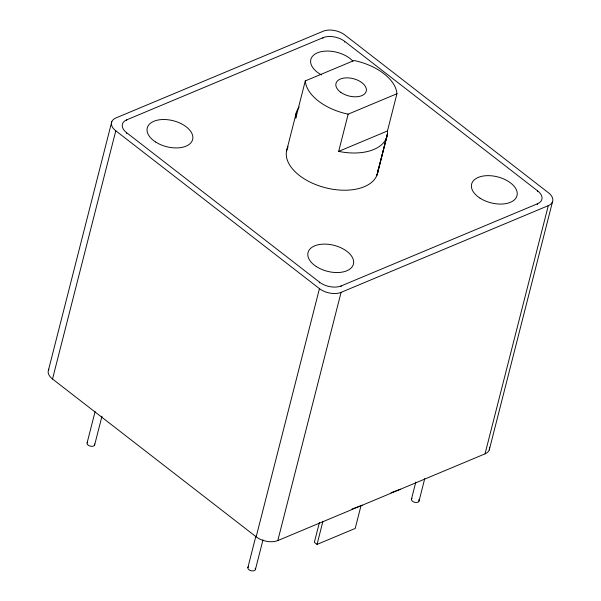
<?xml version="1.0" encoding="UTF-8"?>
<svg xmlns="http://www.w3.org/2000/svg" width="601" height="601" viewBox="0 0 601 601"><rect width="100%" height="100%" fill="white"/><g stroke="black" fill="none" stroke-linecap="round" stroke-linejoin="round"><path stroke-width="0.9" d="M377.721 172.51L387.405 133.985L376.955 175.161L386.811 136.878M296.436 112.252L286.549 151.076M48.493 369.991L111.756 121.785M52.52 379.013L115.79 130.808A15.618 8.932 14.3 0 1 115.978 117.931L323.195 31.222A15.618 8.932 14.3 0 1 344.824 34.963L548.48 192.786A15.618 8.932 14.3 0 1 548.292 205.655L485.022 453.86L277.805 540.577A15.618 8.932 14.3 0 1 256.176 536.836L52.52 379.013A15.618 8.932 14.3 0 1 48.899 369.164M126.593 120.583L126.788 119.809L323.105 37.653A15.618 8.932 14.3 0 1 344.726 41.394L537.662 190.915A15.618 8.932 14.3 0 1 537.474 203.784L537.279 204.558M126.405 133.452L126.601 132.678A15.618 8.932 14.3 0 1 126.788 119.809M87.085 443.005L95.108 411.527M94.642 444.958L101.975 416.185M396.938 93.741L348.167 114.152L338.671 151.384A46.848 26.805 14.3 0 0 387.45 130.973L396.938 93.741A46.848 26.805 14.3 0 0 354.064 60.513L305.285 80.925L295.797 118.157A46.848 26.805 14.3 0 1 299.2 107.031M322.91 38.426L323.105 37.653M344.531 42.175L344.726 41.394M319.341 282.973L319.537 282.192L126.601 132.678M247.86 567.599L255.883 536.13M256.176 536.836L319.447 288.63L115.79 130.808M255.417 569.56L262.983 539.886M340.962 286.715L341.165 285.933L537.474 203.784M277.805 540.577L341.067 292.371L548.292 205.655M319.401 522.524L314.353 542.335L317.035 544.416L355.206 528.437L361.081 505.396M317.035 544.416L322.91 521.367M411.46 499.138L415.817 482.055M419.017 501.099L424.749 478.614M537.467 191.689L537.662 190.915M489.244 450.006L552.507 201.801M338.671 151.384L387.45 130.973M390.973 492.752L400.499 489.229M351.938 509.039L362.328 505.208M341.067 292.371A15.618 8.932 14.3 0 1 319.447 288.63M489.53 447.249A15.618 8.932 14.3 0 1 485.022 453.86M341.165 285.933A15.618 8.932 14.3 0 1 319.537 282.192M321.603 74.952A23.424 13.402 14.3 0 1 317.2 52.918A23.424 13.402 14.3 0 1 352.945 61.227M94.537 443.974A3.906 2.231 14.3 0 1 90.285 446.137A3.906 2.231 14.3 0 1 87.663 442.193M418.732 499.777A3.906 2.231 14.3 0 1 414.93 502.346A3.906 2.231 14.3 0 1 412.038 498.334M255.132 568.238A3.906 2.231 14.3 0 1 251.338 570.8A3.906 2.231 14.3 0 1 248.446 566.796M378.006 169.737A46.848 26.805 14.3 0 1 325.464 187.752A46.848 26.805 14.3 0 1 288.082 146.757M348.167 114.152A46.848 26.805 14.3 0 1 305.285 80.925M155.614 142.001A23.424 13.402 14.3 0 0 192.62 139.597A23.424 13.402 14.3 0 0 161.609 119.576A23.424 13.402 14.3 0 0 155.614 142.001M479.989 198.142A23.424 13.402 14.3 0 0 516.995 195.738A23.424 13.402 14.3 0 0 485.984 175.717A23.424 13.402 14.3 0 0 479.989 198.142M316.389 266.604A23.424 13.402 14.3 0 0 353.403 264.2A23.424 13.402 14.3 0 0 322.384 244.179A23.424 13.402 14.3 0 0 316.389 266.604M340.82 92.351A15.618 8.932 14.3 0 0 366.054 91.788A15.618 8.932 14.3 0 0 346.469 77.86A15.618 8.932 14.3 0 0 340.82 92.351"/></g></svg>
